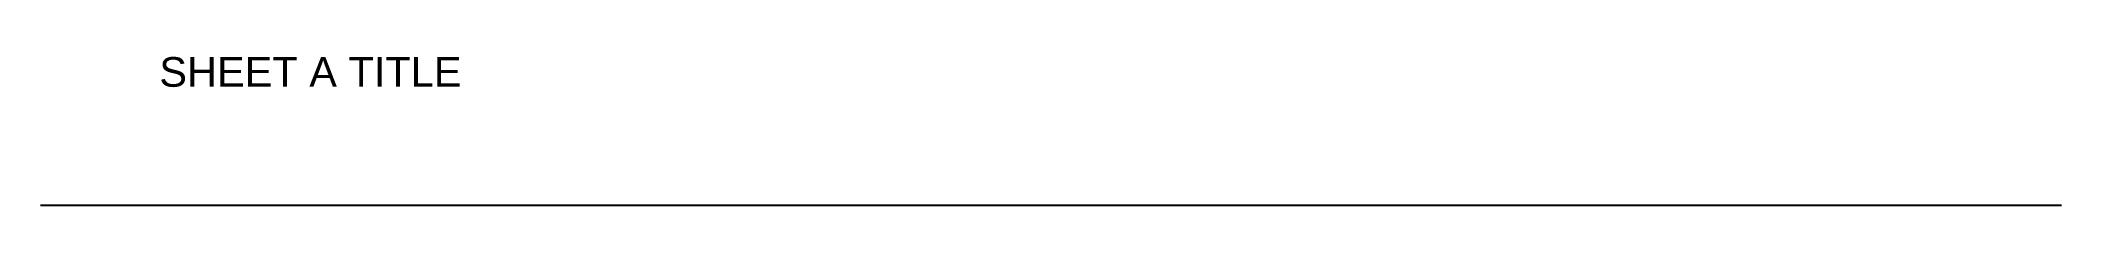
# Paper-space layout 'Sheet A' of a CAD drawing. Header units: inches. Extents: x 0 to 17, y 0 to 1.3.
import ezdxf

# ---------------------------------------------------------------- set-up
doc = ezdxf.new("R2010")
doc.units = ezdxf.units.IN
doc.header["$MEASUREMENT"] = 0
doc.layers.add('A-ANNO', color=3, linetype='Continuous', lineweight=18, plot=False)
doc.styles.get("Standard").update_dxf_attribs({"font": 'arial.ttf'})

psp = doc.layouts.new('Sheet A')

# ---------------------------------------------------------------- linework, layer by layer
psp.add_line((0, 0), (17, 0))

# ---------------------------------------------------------------- texts
at = {"layer": 'A-ANNO'}
psp.add_text('SHEET A TITLE', height=0.25, dxfattribs=at).set_placement((1, 1))

doc.saveas('drawing.dxf')
